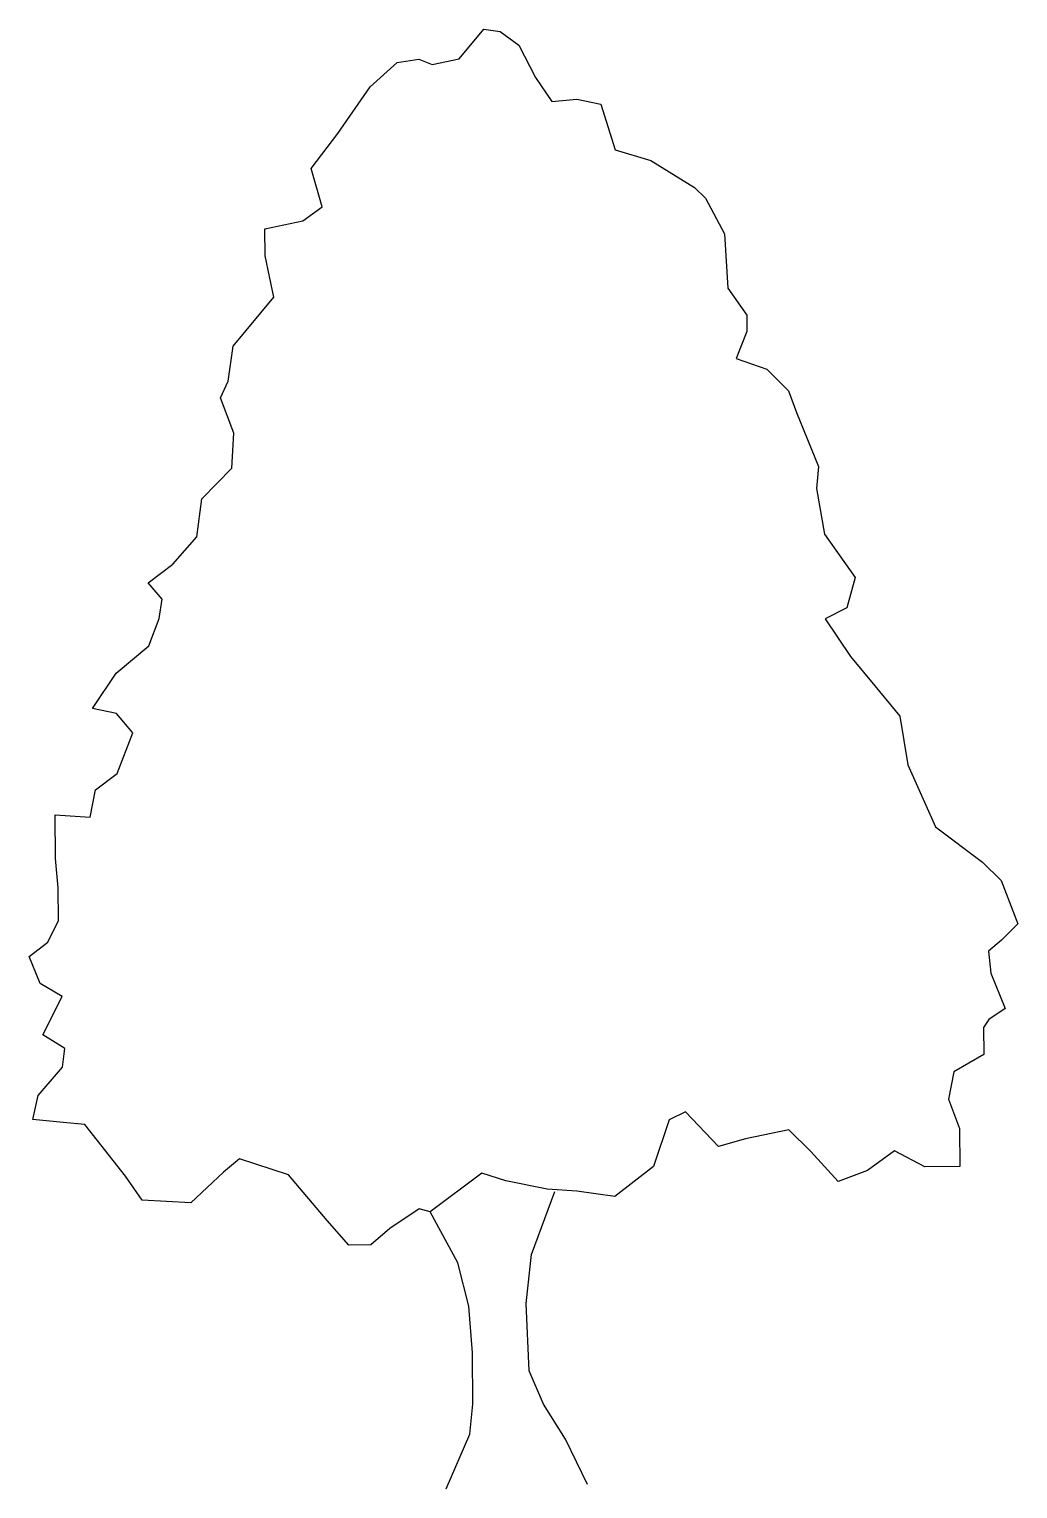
# Model space of a CAD drawing. Extents: x 37.4 to 44.4, y 30.5 to 40.9.
import ezdxf

# ---------------------------------------------------------------- set-up
doc = ezdxf.new("R2010")
doc.units = 0
doc.layers.get('0').update_dxf_attribs({"linetype": 'CONTINUOUS'})

msp = doc.modelspace()

# ---------------------------------------------------------------- linework, layer by layer
at = {"color": 0}
for p, q in [((40.464, 40.712), (40.639, 40.923)), ((40.639, 40.923), (40.755, 40.907)), ((40.755, 40.907), (40.889, 40.809)), ((40.889, 40.809), (41.007, 40.578)), ((39.83, 40.513), (40.022, 40.686)), ((40.022, 40.686), (40.177, 40.709)), ((40.177, 40.709), (40.271, 40.671)), ((40.271, 40.671), (40.464, 40.712)), ((41.007, 40.578), (41.124, 40.407)), ((39.6, 40.18), (39.83, 40.513)), ((41.124, 40.407), (41.301, 40.425)), ((41.301, 40.425), (41.472, 40.388)), ((41.472, 40.388), (41.575, 40.063)), ((39.409, 39.93), (39.6, 40.18)), ((41.575, 40.063), (41.829, 39.987)), ((39.488, 39.659), (39.409, 39.93)), ((41.829, 39.987), (42.14, 39.796)), ((42.14, 39.796), (42.218, 39.719)), ((42.218, 39.719), (42.353, 39.466)), ((39.351, 39.559), (39.488, 39.659)), ((39.081, 39.501), (39.351, 39.559)), ((39.082, 39.308), (39.081, 39.501)), ((42.353, 39.466), (42.378, 39.079)), ((39.145, 39.015), (39.082, 39.308)), ((38.855, 38.665), (39.145, 39.015)), ((42.378, 39.079), (42.512, 38.887)), ((42.512, 38.887), (42.513, 38.771)), ((42.513, 38.771), (42.437, 38.577)), ((38.818, 38.416), (38.855, 38.665)), ((42.437, 38.577), (42.654, 38.501)), ((42.654, 38.501), (42.81, 38.348)), ((38.764, 38.299), (38.818, 38.416)), ((38.86, 38.046), (38.764, 38.299)), ((42.81, 38.348), (42.866, 38.193)), ((42.866, 38.193), (43.024, 37.808)), ((38.845, 37.797), (38.86, 38.046)), ((38.631, 37.58), (38.845, 37.797)), ((43.024, 37.808), (43.008, 37.653)), ((43.008, 37.653), (43.066, 37.327)), ((38.595, 37.309), (38.631, 37.58)), ((43.066, 37.327), (43.284, 37.019)), ((38.425, 37.114), (38.595, 37.309)), ((38.249, 36.98), (38.425, 37.114)), ((43.284, 37.019), (43.225, 36.803)), ((38.349, 36.865), (38.249, 36.98)), ((38.328, 36.726), (38.349, 36.865)), ((43.225, 36.803), (43.071, 36.725)), ((38.253, 36.532), (38.328, 36.726)), ((43.071, 36.725), (43.25, 36.455)), ((38.022, 36.337), (38.253, 36.532)), ((43.25, 36.455), (43.423, 36.247)), ((37.853, 36.087), (38.022, 36.337)), ((43.423, 36.247), (43.601, 36.032)), ((38.024, 36.05), (37.853, 36.087)), ((38.141, 35.912), (38.024, 36.05)), ((43.601, 36.032), (43.659, 35.685)), ((38.028, 35.624), (38.141, 35.912)), ((43.659, 35.685), (43.856, 35.244)), ((37.874, 35.507), (38.028, 35.624)), ((37.837, 35.313), (37.874, 35.507)), ((37.588, 35.328), (37.837, 35.313)), ((37.59, 35.018), (37.588, 35.328)), ((43.856, 35.244), (44.19, 34.992)), ((37.608, 34.808), (37.59, 35.018)), ((44.19, 34.992), (44.324, 34.861)), ((44.324, 34.861), (44.442, 34.552)), ((37.61, 34.576), (37.608, 34.808)), ((37.534, 34.421), (37.61, 34.576)), ((44.442, 34.552), (44.327, 34.435)), ((37.402, 34.32), (37.534, 34.421)), ((44.327, 34.435), (44.234, 34.357)), ((37.481, 34.127), (37.402, 34.32)), ((44.234, 34.357), (44.251, 34.202)), ((44.251, 34.202), (44.353, 33.949)), ((37.636, 34.034), (37.481, 34.127)), ((37.5, 33.763), (37.636, 34.034)), ((44.353, 33.949), (44.237, 33.871)), ((44.237, 33.871), (44.199, 33.815)), ((44.199, 33.815), (44.201, 33.622)), ((37.656, 33.664), (37.5, 33.763)), ((37.64, 33.532), (37.656, 33.664)), ((44.201, 33.622), (43.986, 33.498)), ((37.465, 33.331), (37.64, 33.532)), ((43.986, 33.498), (43.949, 33.305)), ((37.428, 33.16), (37.465, 33.331)), ((43.949, 33.305), (44.028, 33.095)), ((37.643, 33.139), (37.428, 33.16)), ((41.96, 33.156), (41.847, 32.824)), ((42.076, 33.213), (41.96, 33.156)), ((42.31, 32.966), (42.076, 33.213)), ((37.798, 33.124), (37.643, 33.139)), ((38.089, 32.756), (37.798, 33.124)), ((42.812, 33.086), (42.503, 33.022)), ((42.968, 32.932), (42.812, 33.086)), ((44.028, 33.095), (44.03, 32.824)), ((42.503, 33.022), (42.31, 32.966)), ((38.9, 32.878), (38.785, 32.783)), ((39.249, 32.765), (38.9, 32.878)), ((43.163, 32.718), (42.968, 32.932)), ((43.565, 32.937), (43.373, 32.797)), ((43.781, 32.822), (43.565, 32.937)), ((38.206, 32.585), (38.089, 32.756)), ((38.785, 32.783), (38.554, 32.566)), ((39.523, 32.441), (39.249, 32.765)), ((40.626, 32.776), (40.257, 32.502)), ((40.797, 32.722), (40.626, 32.776)), ((41.847, 32.824), (41.572, 32.612)), ((43.373, 32.797), (43.163, 32.718)), ((44.03, 32.824), (43.781, 32.822)), ((41.091, 32.663), (40.797, 32.722)), ((40.978, 32.198), (41.146, 32.647)), ((41.301, 32.648), (41.091, 32.663)), ((41.572, 32.612), (41.301, 32.648)), ((38.554, 32.566), (38.206, 32.585)), ((39.679, 32.265), (39.523, 32.441)), ((40.18, 32.523), (39.971, 32.383)), ((40.257, 32.502), (40.18, 32.523)), ((40.454, 32.139), (40.257, 32.502)), ((39.971, 32.383), (39.834, 32.266)), ((39.834, 32.266), (39.679, 32.265)), ((40.534, 31.83), (40.454, 32.139)), ((40.942, 31.849), (40.978, 32.198)), ((40.558, 31.498), (40.534, 31.83)), ((40.963, 31.369), (40.942, 31.849)), ((40.561, 31.133), (40.558, 31.498)), ((41.064, 31.132), (40.963, 31.369)), ((40.541, 30.918), (40.561, 31.133)), ((41.221, 30.884), (41.064, 31.132)), ((40.372, 30.529), (40.541, 30.918)), ((41.378, 30.559), (41.221, 30.884))]:
    msp.add_line(p, q, dxfattribs=at)

doc.saveas('drawing.dxf')
